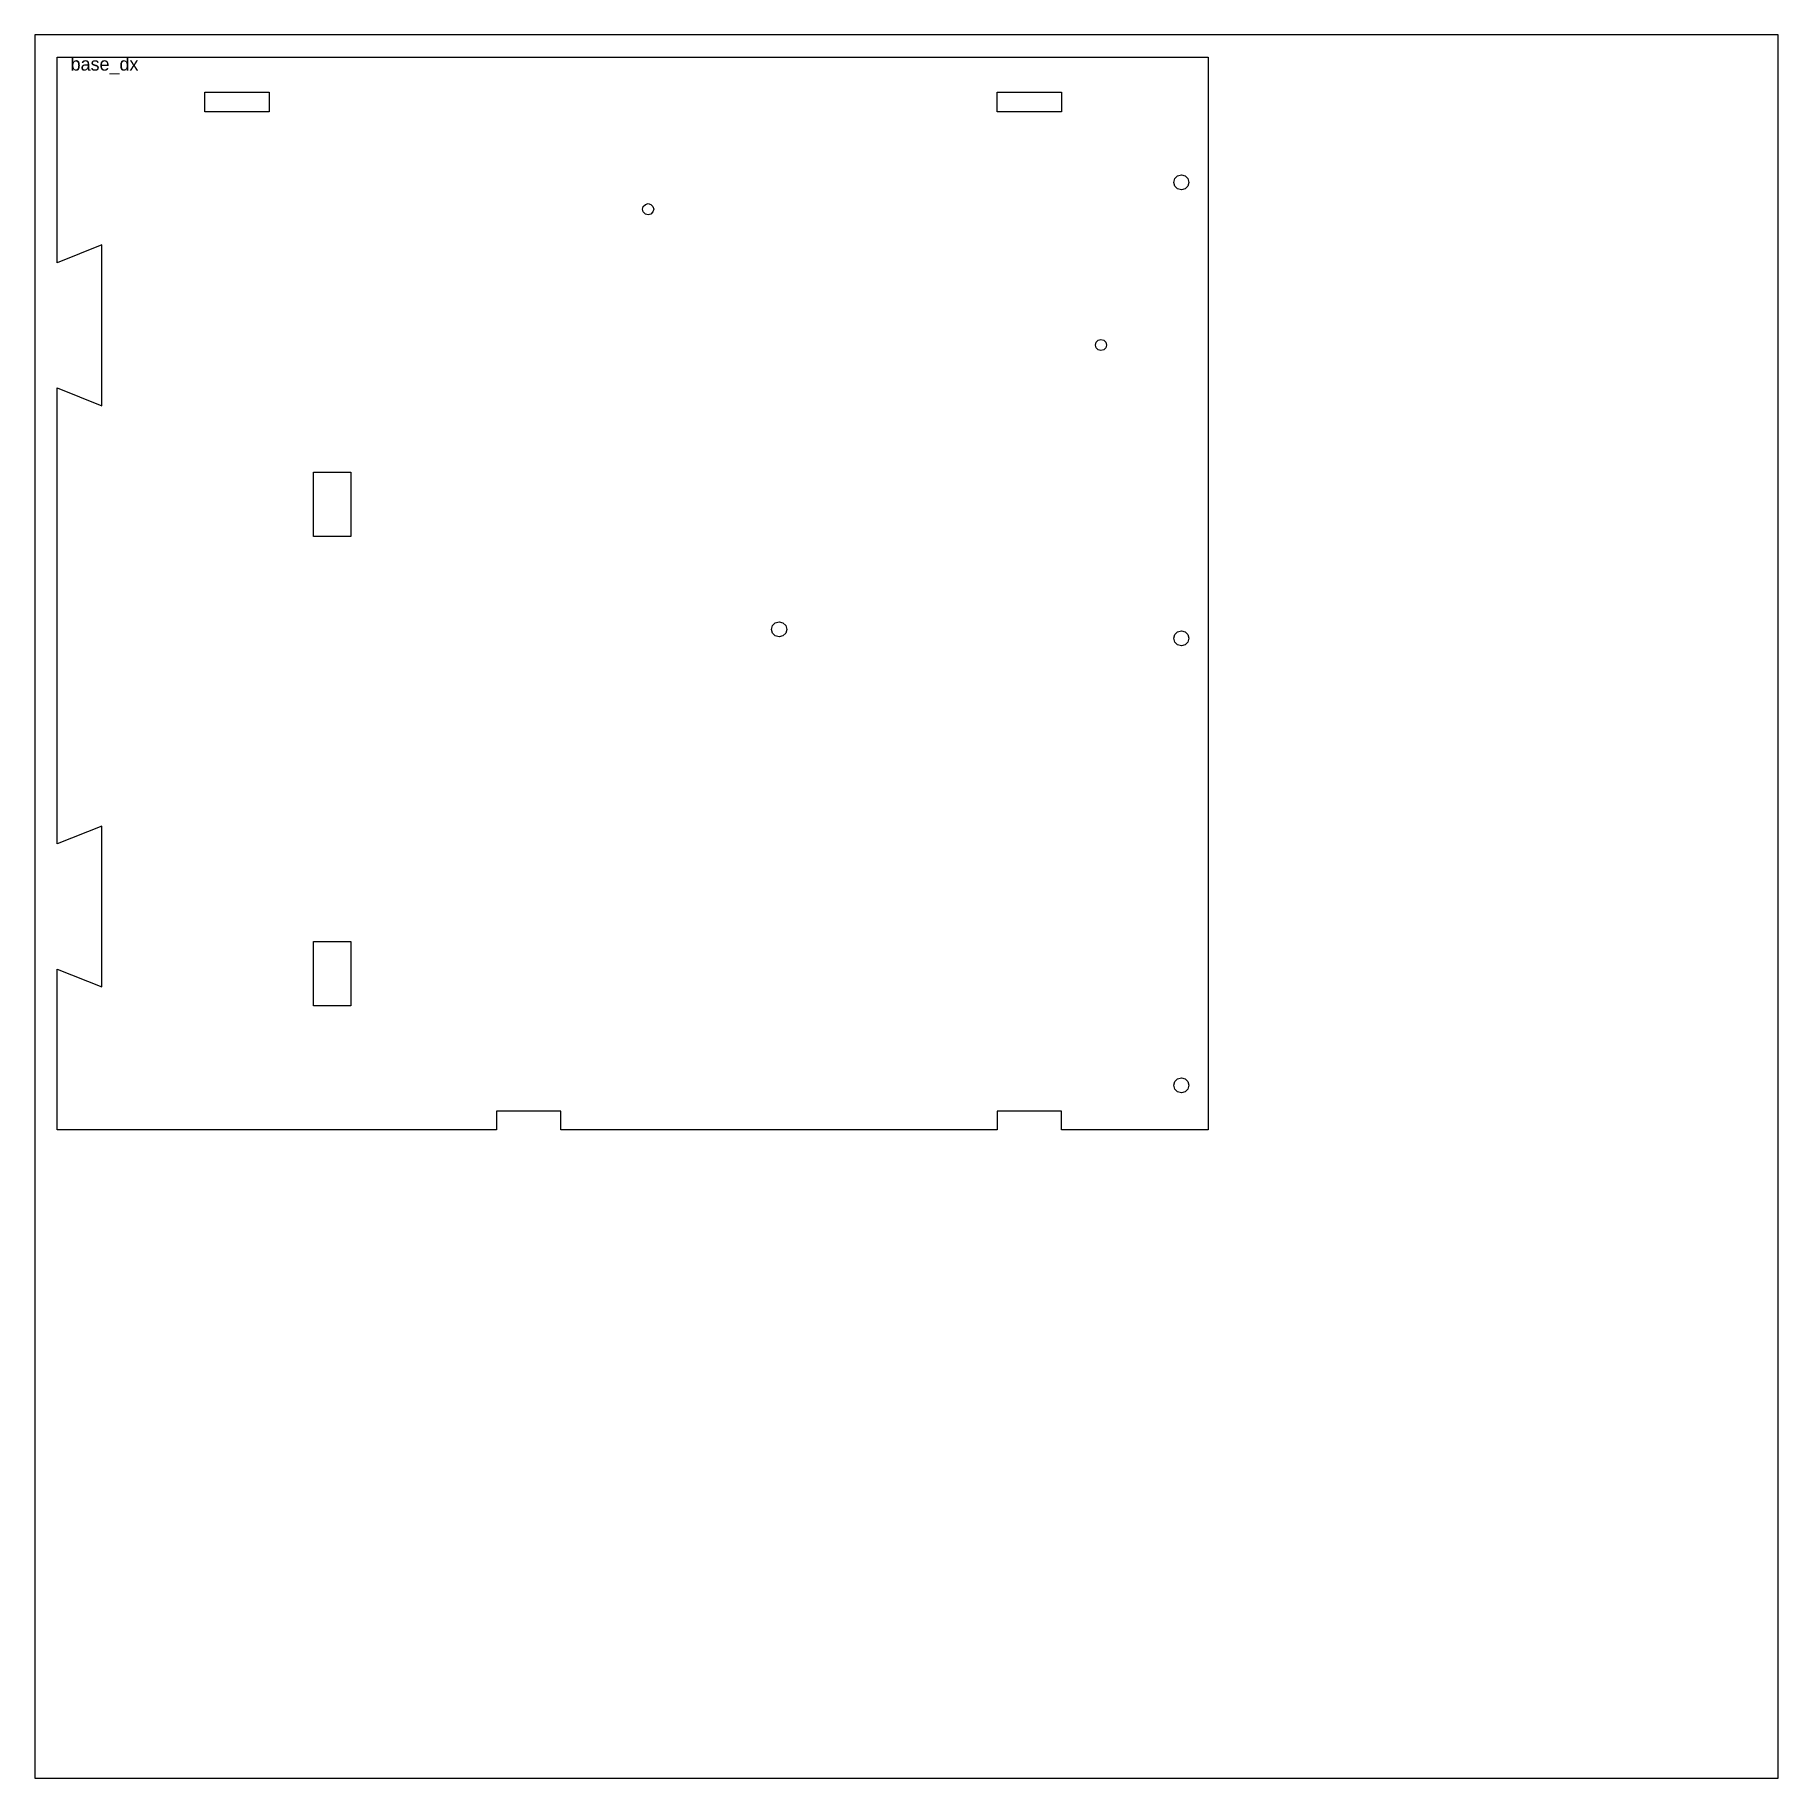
# Model space of a CAD drawing. Header units: millimetres. Extents: x 0 to 390, y 0 to 390.
import ezdxf

# ---------------------------------------------------------------- set-up
doc = ezdxf.new("R2010")
doc.units = ezdxf.units.MM
doc.layers.add('SEGNO', color=5, linetype='CONTINUOUS')
doc.layers.add('TAGLIO', color=1, linetype='CONTINUOUS')

msp = doc.modelspace()

# ---------------------------------------------------------------- linework, layer by layer
at = {"layer": 'SEGNO'}
msp.add_lwpolyline([(0, 0), (390, 0), (390, 390), (0, 390)], close=True, dxfattribs=at)
at = {"layer": 'TAGLIO'}
for points in [[(262.5, 385), (262.5, 145), (229.7, 145), (229.7, 149.2), (215.3, 149.2), (215.3, 145), (117.7, 145), (117.7, 149.2), (103.3, 149.2), (103.3, 145), (5, 145), (5, 181), (15, 177), (15, 213), (5, 209), (5, 311), (15, 307), (15, 343), (5, 339), (5, 385)], [(38, 377.2), (52.4, 377.2), (52.4, 372.8), (38, 372.8)], [(215.3, 377.2), (229.7, 377.2), (229.7, 372.8), (215.3, 372.8)], [(258.2, 357), (257.972, 356.15), (257.35, 355.528), (256.5, 355.3), (255.65, 355.528), (255.028, 356.15), (254.8, 357), (255.028, 357.85), (255.65, 358.472), (256.5, 358.7), (257.35, 358.472), (257.972, 357.85)], [(138.45, 351), (138.283, 350.375), (137.825, 349.917), (137.2, 349.75), (136.575, 349.917), (136.117, 350.375), (135.95, 351), (136.117, 351.625), (136.575, 352.083), (137.2, 352.25), (137.825, 352.083), (138.283, 351.625)], [(239.75, 320.6), (239.583, 319.975), (239.125, 319.517), (238.5, 319.35), (237.875, 319.517), (237.417, 319.975), (237.25, 320.6), (237.417, 321.225), (237.875, 321.683), (238.5, 321.85), (239.125, 321.683), (239.583, 321.225)], [(62.3, 292.2), (70.7, 292.2), (70.7, 277.8), (62.3, 277.8)], [(168.2, 257), (167.972, 256.15), (167.35, 255.528), (166.5, 255.3), (165.65, 255.528), (165.028, 256.15), (164.8, 257), (165.028, 257.85), (165.65, 258.472), (166.5, 258.7), (167.35, 258.472), (167.972, 257.85)], [(258.2, 255), (257.972, 254.15), (257.35, 253.528), (256.5, 253.3), (255.65, 253.528), (255.028, 254.15), (254.8, 255), (255.028, 255.85), (255.65, 256.472), (256.5, 256.7), (257.35, 256.472), (257.972, 255.85)], [(62.3, 187.2), (70.7, 187.2), (70.7, 172.8), (62.3, 172.8)], [(258.2, 155), (257.972, 154.15), (257.35, 153.528), (256.5, 153.3), (255.65, 153.528), (255.028, 154.15), (254.8, 155), (255.028, 155.85), (255.65, 156.472), (256.5, 156.7), (257.35, 156.472), (257.972, 155.85)]]:
    msp.add_lwpolyline(points, close=True, dxfattribs=at)

# ---------------------------------------------------------------- texts
at = {"layer": 'SEGNO'}
msp.add_text('base_dx', height=3, dxfattribs=at).set_placement((8, 382))

doc.saveas('drawing.dxf')
